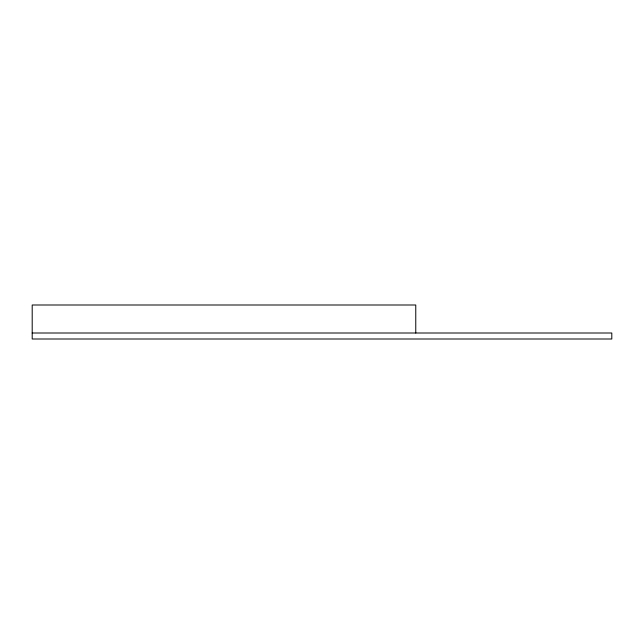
<?xml version="1.0" encoding="UTF-8"?>
<svg xmlns="http://www.w3.org/2000/svg" width="644" height="644" viewBox="0 0 644 644"><rect width="100%" height="100%" fill="white"/><g stroke="black" fill="none" stroke-linecap="round" stroke-linejoin="round"><path stroke-width="0.97" d="M32.2 333.004L611.8 333.004L611.8 339.002L32.2 339.002L32.2 304.998L415.766 304.998L415.766 333.004"/></g></svg>
